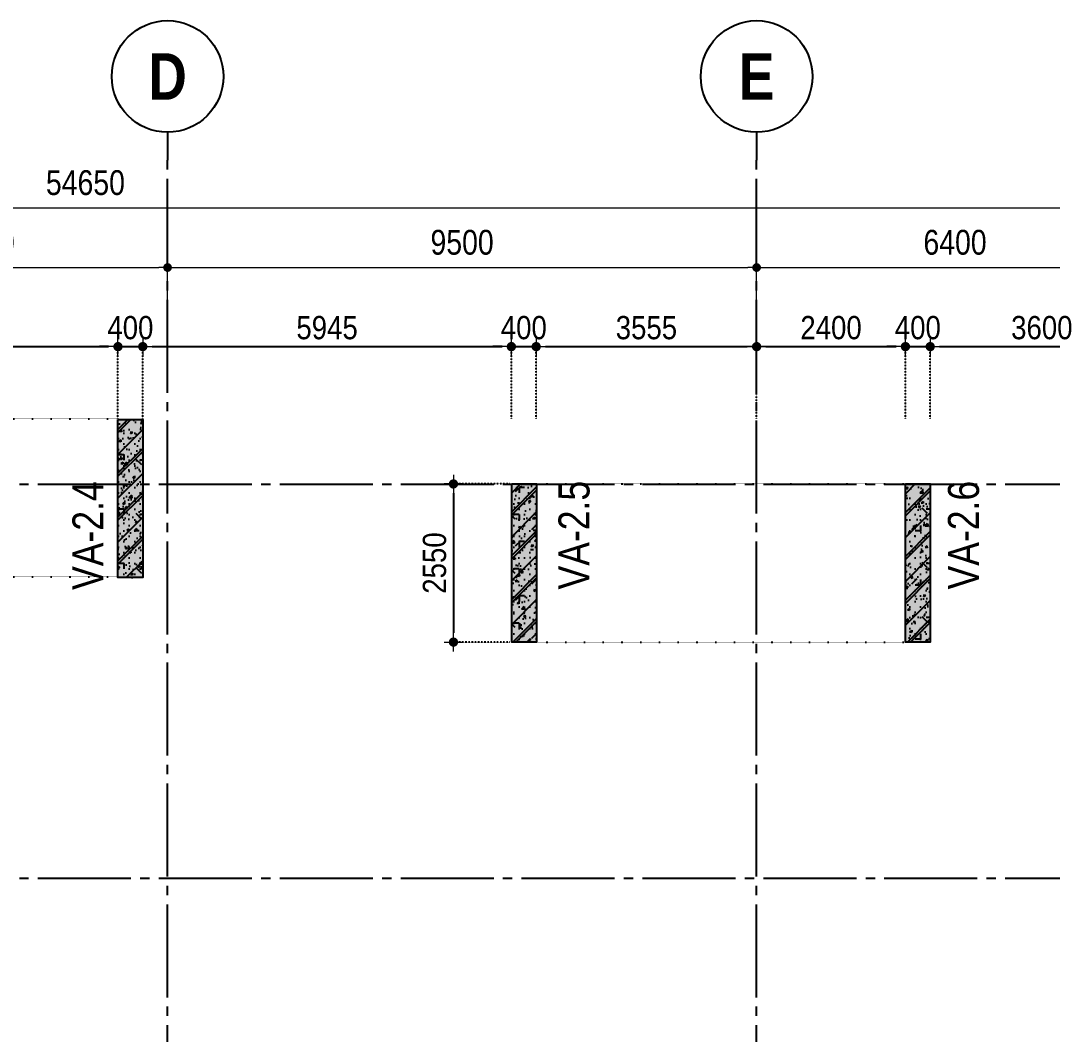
# Model space of a CAD drawing. Header units: millimetres. Extents: x -3973692 to -2843767, y 592734 to 838475.
# Drawn here: x -3322215 to -3305575, y 753355 to 769702 of the extents above; entities that cross this region are included whole.
import ezdxf
from ezdxf.enums import TextEntityAlignment as Align

# ---------------------------------------------------------------- set-up
doc = ezdxf.new("R2010")
doc.units = ezdxf.units.MM
doc.header["$MEASUREMENT"] = 0
doc.header["$PDMODE"] = 3
doc.header["$PDSIZE"] = -20
for name, pattern in [('CHG_XX_Luoi truc-Block A$0$MB_Luoi truc-150-TWA$0$Center101', [13, 10, -1, 1, -1]), ('DOT2', [0.125, 0, -0.125]), ('HIDDEN5', [2.8375, 1.25, -1.5875])]:
    doc.linetypes.add(name, pattern=pattern)
doc.layers.get('0').update_dxf_attribs({"lineweight": 9})
doc.layers.get('Defpoints').update_dxf_attribs({"color": 10, "lineweight": 0})
for name, color, linetype, lineweight in [("'S_General_Dim_1", 1, 'Continuous', 18), ('CHG_XX_Cot_Block A-T2-3$0$DBAO', 3, 'Continuous', 13), ('CHG_XX_Luoi truc-Block A$0$Dim 200', 1, 'Continuous', 5), ('TEXT', 7, 'Continuous', 15)]:
    doc.layers.add(name, color=color, linetype=linetype, lineweight=lineweight)
for name, color, linetype in [('CHG_XX_Cot_Block A-T2-3$0$mb_cot tang 4-8 twa$0$Concrete Hatch', 218, 'Continuous'), ('CHG_XX_Cot_Block A-T2-3$0$mb_cot tang 4-8 twa$0$Concrete Line', 6, 'Continuous'), ('CHG_XX_Cot_Block A-T2-3$0$mb_cot tang 4-8 twa$0$Concrete Solid', 216, 'Continuous'), ('CHG_XX_Luoi truc-Block A$0$MB_Luoi truc-150-TWA$0$Grid', 34, 'Continuous'), ('CHG_XX_Luoi truc-Block A$0$MB_Luoi truc-150-TWA$0$Grid Line', 251, 'CHG_XX_Luoi truc-Block A$0$MB_Luoi truc-150-TWA$0$Center101'), ('dim', 1, 'Continuous')]:
    doc.layers.add(name, color=color, linetype=linetype)
doc.styles.add('arial', font='arial.ttf', dxfattribs={"width": 0.85})
doc.styles.add('CHG_XX_Luoi truc-Block A$0$MB_Luoi truc-150-TWA$0$Grid A-F$0$VNI-HelveCB', font='')
doc.styles.add('CHG_XX_Luoi truc-Block A$0$Star-HelCon', font='')
doc.styles.add('TTP-HelCon', font='')
doc.styles.get('CHG_XX_Luoi truc-Block A$0$MB_Luoi truc-150-TWA$0$Grid A-F$0$VNI-HelveCB').set_extended_font_data('VNI-Helve-Condense', bold=True)
doc.styles.get('CHG_XX_Luoi truc-Block A$0$Star-HelCon').set_extended_font_data('VNI-Helve-Condense')
doc.styles.get('TTP-HelCon').set_extended_font_data('VNI-Helve-Condense')
doc.dimstyles.new('150', dxfattribs={"dimscale": 150, "dimtxt": 2.5, "dimasz": 1, "dimexe": 0, "dimexo": 0, "dimgap": 0.75, "dimtad": 1, "dimdec": 0, "dimzin": 9, "dimdsep": 46, "dimtxsty": 'arial', "dimblk1": 'DIMDOT', "dimblk2": 'DIMDOT', "dimsah": 1, "dimcen": 2, "dimdle": 3, "dimclre": 8, "dimclrt": 2, "dimadec": 0, "dimazin": 0, "dimtfac": 1, "dimtdec": 0, "dimtix": 1, "dimtmove": 2, "dimatfit": 3, "dimldrblk": 'DIMPIJL', "dimfxl": 1, "dimtvp": 1.8, "dimtolj": 1, "dimtzin": 0, "dimarcsym": 0})
doc.dimstyles.new('CHG_XX_Luoi truc-Block A$0$Dim 200', dxfattribs={"dimscale": 200, "dimtxt": 2, "dimasz": 0.7, "dimexe": 1, "dimexo": 1, "dimgap": 1, "dimtad": 1, "dimdec": 0, "dimzin": 12, "dimdsep": 46, "dimtxsty": 'CHG_XX_Luoi truc-Block A$0$Star-HelCon', "dimblk": 'CHG_XX_Luoi truc-Block A$0$_Dot', "dimcen": 1, "dimclrd": 256, "dimclre": 256, "dimclrt": 3, "dimadec": 0, "dimazin": 0, "dimtfac": 1, "dimtdec": 0, "dimtix": 1, "dimtmove": 2, "dimatfit": 3, "dimldrblk": 'CHG_XX_Luoi truc-Block A$0$HTT Arrow 30', "dimfxl": 1, "dimtolj": 1, "dimtzin": 0, "dimarcsym": 0})

# ---------------------------------------------------------------- blocks, each defined once
blk = doc.blocks.new('*U3016')
at = {"layer": 'CHG_XX_Luoi truc-Block A$0$MB_Luoi truc-150-TWA$0$Grid', "lineweight": -2}
blk.add_line((0, 470.0000000000001), (0, 467.0000000000001), dxfattribs=at)
blk.add_circle((0, 476.0000000000001), 6, dxfattribs=at)
at = {"layer": 'CHG_XX_Luoi truc-Block A$0$MB_Luoi truc-150-TWA$0$Grid Line'}
blk.add_line((0, 0), (0, 467.0000000000001), dxfattribs=at)
at = {"layer": 'CHG_XX_Luoi truc-Block A$0$MB_Luoi truc-150-TWA$0$Grid', "lineweight": -2, "style": 'CHG_XX_Luoi truc-Block A$0$MB_Luoi truc-150-TWA$0$Grid A-F$0$VNI-HelveCB'}
for tag, p in [('GRIDSUB', (0, 476.0000000000001)), ('GRID', (0, -9))]:
    blk.add_attdef(tag, text='', height=5, dxfattribs=at).set_placement(p, align=Align.MIDDLE)
blk = doc.blocks.new('CHG_XX_Luoi truc-Block A$0$_Dot')
at = {"color": 0, "linetype": 'ByBlock', "lineweight": -2}
blk.add_line((-0.5, 0), (-1, 0), dxfattribs=at)
at = {"color": 0, "linetype": 'ByBlock', "const_width": 0.5}
blk.add_lwpolyline([(-0.25, 0, 1), (0.25, 0, 1)], format="xyb", close=True, dxfattribs=at)
blk = doc.blocks.new('*D3007')
at = {"layer": 'CHG_XX_Luoi truc-Block A$0$Dim 200', "lineweight": -2, "transparency": 16777216}
for p, q in [((22700, 154891.4125687345), (22700, 155959.6356885452)), ((28650, 154891.4125687345), (28650, 155959.6356885452)), ((22840, 155759.6356885452), (28510, 155759.6356885452))]:
    blk.add_line(p, q, dxfattribs=at)
at = {"layer": 'Defpoints', "color": 0, "transparency": 16777216}
for p in [(28650, 155759.6356885452), (22700, 154691.4125687345), (28650, 154691.4125687345)]:
    blk.add_point(p, dxfattribs=at)
at = {"layer": 'CHG_XX_Luoi truc-Block A$0$Dim 200', "lineweight": -2, "transparency": 16777216, "xscale": 140, "yscale": 140, "zscale": 140, "rotation": 180}
blk.add_blockref('CHG_XX_Luoi truc-Block A$0$_Dot', (22700, 155759.6356885452), dxfattribs=at)
at = {"layer": 'CHG_XX_Luoi truc-Block A$0$Dim 200', "lineweight": -2, "transparency": 16777216, "xscale": 140, "yscale": 140, "zscale": 140}
blk.add_blockref('CHG_XX_Luoi truc-Block A$0$_Dot', (28650, 155759.6356885452), dxfattribs=at)
at = {"layer": 'CHG_XX_Luoi truc-Block A$0$Dim 200', "color": 3, "transparency": 16777216, "insert": (25675, 156163.9023552119), "char_height": 400, "attachment_point": 5, "style": 'CHG_XX_Luoi truc-Block A$0$Star-HelCon'}
blk.add_mtext('\\A1;5950', dxfattribs=at)
blk = doc.blocks.new('CHG_XX_Luoi truc-Block A$0$HTT Arrow 30')
blk.add_hatch(color=256).paths.add_polyline_path([(-2.5, 0.3750000000000002), (-2.5, -0.3749999999999998), (0, 0)])
at = {"color": 0, "linetype": 'ByBlock', "lineweight": -2}
for p, q in [((0, 0), (-2.5, 0.3750000000000002)), ((-2.5, -0.3749999999999998), (-2.5, 0.3750000000000002)), ((0, 0), (-2.5, -0.3749999999999998))]:
    blk.add_line(p, q, dxfattribs=at)
blk = doc.blocks.new('*D3008')
at = {"layer": 'CHG_XX_Luoi truc-Block A$0$Dim 200', "lineweight": -2, "transparency": 16777216}
for p, q in [((28650, 154891.4125687345), (28650, 155959.6356885452)), ((38150, 154891.4125687345), (38150, 155959.6356885452)), ((28790, 155759.6356885452), (38010, 155759.6356885452))]:
    blk.add_line(p, q, dxfattribs=at)
at = {"layer": 'Defpoints', "color": 0, "transparency": 16777216}
for p in [(38150, 155759.6356885452), (28650, 154691.4125687345), (38150, 154691.4125687345)]:
    blk.add_point(p, dxfattribs=at)
at = {"layer": 'CHG_XX_Luoi truc-Block A$0$Dim 200', "lineweight": -2, "transparency": 16777216, "xscale": 140, "yscale": 140, "zscale": 140, "rotation": 180}
blk.add_blockref('CHG_XX_Luoi truc-Block A$0$_Dot', (28650, 155759.6356885452), dxfattribs=at)
at = {"layer": 'CHG_XX_Luoi truc-Block A$0$Dim 200', "lineweight": -2, "transparency": 16777216, "xscale": 140, "yscale": 140, "zscale": 140}
blk.add_blockref('CHG_XX_Luoi truc-Block A$0$_Dot', (38150, 155759.6356885452), dxfattribs=at)
at = {"layer": 'CHG_XX_Luoi truc-Block A$0$Dim 200', "color": 3, "transparency": 16777216, "insert": (33400, 156163.9023552119), "char_height": 400, "attachment_point": 5, "style": 'CHG_XX_Luoi truc-Block A$0$Star-HelCon'}
blk.add_mtext('\\A1;9500', dxfattribs=at)
blk = doc.blocks.new('*D3009')
at = {"layer": 'CHG_XX_Luoi truc-Block A$0$Dim 200', "lineweight": -2, "transparency": 16777216}
for p, q in [((38150, 154891.4125687345), (38150, 155959.6356885452)), ((44550, 154891.4125687345), (44550, 155959.6356885452)), ((38290, 155759.6356885452), (44410, 155759.6356885452))]:
    blk.add_line(p, q, dxfattribs=at)
at = {"layer": 'Defpoints', "color": 0, "transparency": 16777216}
for p in [(44550, 155759.6356885452), (38150, 154691.4125687345), (44550, 154691.4125687345)]:
    blk.add_point(p, dxfattribs=at)
at = {"layer": 'CHG_XX_Luoi truc-Block A$0$Dim 200', "lineweight": -2, "transparency": 16777216, "xscale": 140, "yscale": 140, "zscale": 140, "rotation": 180}
blk.add_blockref('CHG_XX_Luoi truc-Block A$0$_Dot', (38150, 155759.6356885452), dxfattribs=at)
at = {"layer": 'CHG_XX_Luoi truc-Block A$0$Dim 200', "lineweight": -2, "transparency": 16777216, "xscale": 140, "yscale": 140, "zscale": 140}
blk.add_blockref('CHG_XX_Luoi truc-Block A$0$_Dot', (44550, 155759.6356885452), dxfattribs=at)
at = {"layer": 'CHG_XX_Luoi truc-Block A$0$Dim 200', "color": 3, "transparency": 16777216, "insert": (41350, 156163.9023552119), "char_height": 400, "attachment_point": 5, "style": 'CHG_XX_Luoi truc-Block A$0$Star-HelCon'}
blk.add_mtext('\\A1;6400', dxfattribs=at)
blk = doc.blocks.new('*D3010')
at = {"layer": 'CHG_XX_Luoi truc-Block A$0$Dim 200', "lineweight": -2, "transparency": 16777216}
for p, q in [((-1.031468626855521e-13, 154891.4125687345), (2.117720963990976e-14, 156921.7787512456)), ((54650, 154891.4125687345), (54650, 156921.7787512456)), ((140, 156721.7787512456), (54510, 156721.7787512456))]:
    blk.add_line(p, q, dxfattribs=at)
at = {"layer": 'Defpoints', "color": 0, "transparency": 16777216}
for p in [(54650, 156721.7787512456), (-1.153933306770256e-13, 154691.4125687345), (54650, 154691.4125687345)]:
    blk.add_point(p, dxfattribs=at)
at = {"layer": 'CHG_XX_Luoi truc-Block A$0$Dim 200', "lineweight": -2, "transparency": 16777216, "xscale": 140, "yscale": 140, "zscale": 140, "rotation": 180}
blk.add_blockref('CHG_XX_Luoi truc-Block A$0$_Dot', (8.930741648436222e-15, 156721.7787512456), dxfattribs=at)
at = {"layer": 'CHG_XX_Luoi truc-Block A$0$Dim 200', "lineweight": -2, "transparency": 16777216, "xscale": 140, "yscale": 140, "zscale": 140}
blk.add_blockref('CHG_XX_Luoi truc-Block A$0$_Dot', (54650, 156721.7787512456), dxfattribs=at)
at = {"layer": 'CHG_XX_Luoi truc-Block A$0$Dim 200', "color": 3, "transparency": 16777216, "insert": (27325, 157126.0454179123), "char_height": 400, "attachment_point": 5, "style": 'CHG_XX_Luoi truc-Block A$0$Star-HelCon'}
blk.add_mtext('\\A1;54650', dxfattribs=at)
blk = doc.blocks.new('*U3014')
at = {"layer": 'CHG_XX_Luoi truc-Block A$0$MB_Luoi truc-150-TWA$0$Grid Line'}
blk.add_line((0, 0), (0, 404), dxfattribs=at)
at = {"layer": 'CHG_XX_Luoi truc-Block A$0$MB_Luoi truc-150-TWA$0$Grid', "lineweight": -2, "style": 'CHG_XX_Luoi truc-Block A$0$MB_Luoi truc-150-TWA$0$Grid A-F$0$VNI-HelveCB'}
for tag, p in [('GRIDSUB', (0, 413)), ('GRID', (0, -9))]:
    blk.add_attdef(tag, text='', height=5, dxfattribs=at).set_placement(p, align=Align.MIDDLE)
blk = doc.blocks.new('*U3013')
at = {"layer": 'CHG_XX_Luoi truc-Block A$0$MB_Luoi truc-150-TWA$0$Grid Line'}
blk.add_line((0, 0), (0, 403), dxfattribs=at)
at = {"layer": 'CHG_XX_Luoi truc-Block A$0$MB_Luoi truc-150-TWA$0$Grid', "lineweight": -2, "style": 'CHG_XX_Luoi truc-Block A$0$MB_Luoi truc-150-TWA$0$Grid A-F$0$VNI-HelveCB'}
for tag, p in [('GRIDSUB', (0, 412)), ('GRID', (0, -9))]:
    blk.add_attdef(tag, text='', height=5, dxfattribs=at).set_placement(p, align=Align.MIDDLE)
blk = doc.blocks.new('*U2988')
at = {"layer": 'CHG_XX_Cot_Block A-T2-3$0$mb_cot tang 4-8 twa$0$Concrete Hatch'}
h = blk.add_hatch(dxfattribs=at)
h.set_pattern_fill('CONCRETE', color=256, scale=50, style=0, pattern_type=2)
h.set_pattern_definition([(45, (999.9999999999998, -249.9999999999997), (-176.7766952966369, 176.7766952966369), []), (45, (999.9999999999998, -199.9999999999997), (-353.5533905932737, 353.5533905932738), []), (49.99999999999999, (999.9999999999998, -249.9999999999997), (358.6300913003767, -31.37606749129755), [37.5, -412.5]), (355, (999.9999999999998, -249.9999999999997), (-69.3756668065, 376.0960668500059), [30, -330]), (100.4514, (1029.88584, -252.6146699999997), (289.2546908570108, 344.7197710304768), [31.870095, -350.571056]), (46.18420000000001, (999.9999999999998, -149.9999999999997), (533.6205243128222, -82.75950716450905), [56.25, -618.75]), (96.6356, (1044.4683725, -156.8966534999997), (467.3313527743517, 487.0589354502209), [47.805144, -525.8565]), (351.1842, (999.9999999999998, -149.9999999999997), (467.3309725668136, 487.0593004626623), [45, -495]), (21, (1050, -174.9999999999997), (298.4535260592309, -201.3094453326694), [37.5, -412.5]), (326.0000000000001, (1050, -174.9999999999997), (121.6576659607909, 362.5750225234265), [30, -330]), (71.4514, (1074.8711165, -191.7758029999997), (420.111314290745, 161.2652483549762), [31.870095, -350.571056]), (37.50000000000001, (999.9999999999998, -249.9999999999997), (6.079927658645334, 166.4469269156558), [0, -326, 0, -335, 0, -331.25]), (7.499999999999999, (999.9999999999998, -249.9999999999997), (131.5347687210743, 197.2058559411801), [0, -191, 0, -318.5, 0, -126.25]), (327.5, (888.4999999999998, -249.9999999999997), (266.9112180862045, -11.2774358671899), [0, -125, 0, -390, 0, -517.5]), (317.5, (838.4999999999998, -249.9999999999997), (291.5930846711931, 50.05249116615882), [0, -162.5, 0, -259, 0, -367.5]), (0, (1175, -74.99999999999972), (0, 875), [87.5, -787.5]), (0, (1437.5, 100.0000000000003), (0, 875), [87.5, -787.5]), (0, (1262.5, 450.0000000000003), (0, 875), [87.5, -350, 87.5, -350]), (90, (1175, -74.99999999999972), (-875, 5.35782974626967e-14), [87.5, -787.5]), (90, (1262.5, 450.0000000000003), (-875, 5.35782974626967e-14), [87.5, -787.5]), (90, (1525, 100.0000000000003), (-875, 5.35782974626967e-14), [87.5, -787.5]), (90, (1700, 362.5000000000003), (-875, 5.35782974626967e-14), [87.5, -787.5]), (135, (1262.5, -74.99999999999972), (-875.016357447105, 8.881784197001252e-14), [123.76, -1113.7]), (135, (1350, 450.0000000000003), (-875.016357447105, 8.881784197001252e-14), [123.76, -1113.7]), (45, (1437.5, 100.0000000000003), (8.881784197001252e-14, 875.016357447105), [123.76, -247.485, 123.76, -742.455]), (0, (824.9999999999998, -249.9999999999997), (87.5, 87.5), [-175, 0])])
h.paths.add_polyline_path([(-750, 100.0000000000001), (-750, -299.9999999999998), (1800, -299.9999999999999), (1800, 100.0000000000001)])
at = {"layer": 'CHG_XX_Cot_Block A-T2-3$0$mb_cot tang 4-8 twa$0$Concrete Solid'}
blk.add_hatch(color=256, dxfattribs=at).paths.add_polyline_path([(-750, 100.0000000000001), (-750, -299.9999999999998), (1800, -299.9999999999999), (1800, 100.0000000000001)])
at = {"layer": 'CHG_XX_Cot_Block A-T2-3$0$mb_cot tang 4-8 twa$0$Concrete Line'}
blk.add_lwpolyline([(-750, 100.0000000000001), (-750, -299.9999999999998), (1800, -299.9999999999999), (1800, 100.0000000000001)], close=True, dxfattribs=at)
blk = doc.blocks.new('*U2987')
at = {"layer": 'CHG_XX_Cot_Block A-T2-3$0$mb_cot tang 4-8 twa$0$Concrete Hatch'}
h = blk.add_hatch(dxfattribs=at)
h.set_pattern_fill('CONCRETE', color=256, scale=50, style=0, pattern_type=2)
h.set_pattern_definition([(45, (1000, -150), (-176.7766952966369, 176.7766952966369), []), (45, (1000, -99.99999999999997), (-353.5533905932737, 353.5533905932738), []), (49.99999999999999, (1000, -150), (358.6300913003767, -31.37606749129755), [37.5, -412.5]), (355, (1000, -150), (-69.3756668065, 376.0960668500059), [30, -330]), (100.4514, (1029.88584, -152.61467), (289.2546908570108, 344.7197710304768), [31.870095, -350.571056]), (46.18420000000001, (1000, -49.99999999999997), (533.6205243128222, -82.75950716450905), [56.25, -618.75]), (96.6356, (1044.4683725, -56.89665349999999), (467.3313527743517, 487.0589354502209), [47.805144, -525.8565]), (351.1842, (1000, -49.99999999999997), (467.3309725668136, 487.0593004626623), [45, -495]), (21, (1050, -74.99999999999997), (298.4535260592309, -201.3094453326694), [37.5, -412.5]), (326.0000000000001, (1050, -74.99999999999997), (121.6576659607909, 362.5750225234265), [30, -330]), (71.4514, (1074.8711165, -91.77580299999997), (420.111314290745, 161.2652483549762), [31.870095, -350.571056]), (37.50000000000001, (1000, -150), (6.079927658645334, 166.4469269156558), [0, -326, 0, -335, 0, -331.25]), (7.499999999999999, (1000, -150), (131.5347687210743, 197.2058559411801), [0, -191, 0, -318.5, 0, -126.25]), (327.5, (888.5, -150), (266.9112180862045, -11.2774358671899), [0, -125, 0, -390, 0, -517.5]), (317.5, (838.5, -150), (291.5930846711931, 50.05249116615882), [0, -162.5, 0, -259, 0, -367.5]), (0, (1175, 25.00000000000003), (0, 875), [87.5, -787.5]), (0, (1437.5, 200), (0, 875), [87.5, -787.5]), (0, (1262.5, 550), (0, 875), [87.5, -350, 87.5, -350]), (90, (1175, 25.00000000000003), (-875, 5.35782974626967e-14), [87.5, -787.5]), (90, (1262.5, 550), (-875, 5.35782974626967e-14), [87.5, -787.5]), (90, (1525, 200), (-875, 5.35782974626967e-14), [87.5, -787.5]), (90, (1700, 462.5), (-875, 5.35782974626967e-14), [87.5, -787.5]), (135, (1262.5, 25.00000000000003), (-875.016357447105, 8.881784197001252e-14), [123.76, -1113.7]), (135, (1350, 550), (-875.016357447105, 8.881784197001252e-14), [123.76, -1113.7]), (45, (1437.5, 200), (8.881784197001252e-14, 875.016357447105), [123.76, -247.485, 123.76, -742.455]), (0, (825, -150), (87.5, 87.5), [-175, 0])])
h.paths.add_polyline_path([(-750, 150), (-750, -250), (1800, -250.0000000000001), (1800, 150)])
at = {"layer": 'CHG_XX_Cot_Block A-T2-3$0$mb_cot tang 4-8 twa$0$Concrete Solid'}
blk.add_hatch(color=256, dxfattribs=at).paths.add_polyline_path([(-750, 150), (-750, -250), (1800, -250.0000000000001), (1800, 150)])
at = {"layer": 'CHG_XX_Cot_Block A-T2-3$0$mb_cot tang 4-8 twa$0$Concrete Line'}
blk.add_lwpolyline([(-750, 150), (-750, -250), (1800, -250.0000000000001), (1800, 150)], close=True, dxfattribs=at)
blk = doc.blocks.new('a')
at = {"layer": 'TEXT', "color": 3, "style": 'TTP-HelCon'}
for s, p in [('VA-2.4', (27615.51745920861, -1698.305528788827)), ('VA-2.5', (35454.3400943093, -1691.081610463094)), ('VA-2.6', (41736.3400943093, -1691.081610463094))]:
    blk.add_text(s, height=500, rotation=90, dxfattribs=at).set_placement(p)
blk = doc.blocks.new('DIMDOT')
for p, q in [((1, 0), (-1, 0)), ((0, -1), (0, 1))]:
    blk.add_line(p, q)
at = {"const_width": 0.5}
blk.add_lwpolyline([(-0.25, 0, 1), (0.25, 0, 1)], format="xyb", close=True, dxfattribs=at)
blk = doc.blocks.new('*D399')
at = {"layer": "'S_General_Dim_1", "color": 8, "linetype": 'HIDDEN5', "lineweight": -2, "transparency": 16777216}
for p, q in [((-3326345.198556936, 763280.6471433819), (-3326345.198556936, 764445.1232009373)), ((-3320645.529619133, 763280.6471433819), (-3320645.529619133, 764445.1232009373))]:
    blk.add_line(p, q, dxfattribs=at)
at = {"layer": "'S_General_Dim_1", "color": 0, "lineweight": -2, "transparency": 16777216}
blk.add_line((-3326195.198556936, 764445.1232009373), (-3320795.529619133, 764445.1232009373), dxfattribs=at)
at = {"layer": 'Defpoints', "color": 0, "transparency": 16777216}
for p in [(-3320645.529619133, 764445.1232009373), (-3326345.198556936, 763280.6471433819), (-3320645.529619133, 763280.6471433819)]:
    blk.add_point(p, dxfattribs=at)
at = {"layer": "'S_General_Dim_1", "color": 0, "lineweight": -2, "transparency": 16777216, "xscale": 150, "yscale": 150, "zscale": 150, "rotation": 180}
blk.add_blockref('DIMDOT', (-3326345.198556936, 764445.1232009373), dxfattribs=at)
at = {"layer": "'S_General_Dim_1", "color": 0, "lineweight": -2, "transparency": 16777216, "xscale": 150, "yscale": 150, "zscale": 150}
blk.add_blockref('DIMDOT', (-3320645.529619133, 764445.1232009373), dxfattribs=at)
at = {"layer": "'S_General_Dim_1", "color": 2, "transparency": 16777216, "insert": (-3323495.364088034, 764749.0880713329), "char_height": 375, "attachment_point": 5, "style": 'arial'}
blk.add_mtext('\\A1;5700', dxfattribs=at)
blk = doc.blocks.new('DIMPIJL')
at = {"linetype": 'ByBlock'}
blk.add_solid([(-2.5, 0.4166666666666686), (-2.5, -0.4166666666666686), (0, 0)], dxfattribs=at)
blk = doc.blocks.new('*D400')
at = {"layer": "'S_General_Dim_1", "color": 0, "lineweight": -2, "transparency": 16777216}
for p, q in [((-3320795.529619133, 764445.1232009373), (-3320945.529619133, 764445.1232009373)), ((-3320645.529619133, 764445.1232009373), (-3320245.529619133, 764445.1232009373)), ((-3320095.529619133, 764445.1232009373), (-3319945.529619133, 764445.1232009373))]:
    blk.add_line(p, q, dxfattribs=at)
at = {"layer": "'S_General_Dim_1", "color": 8, "linetype": 'HIDDEN5', "lineweight": -2, "transparency": 16777216}
for p, q in [((-3320645.529619133, 763280.6471433819), (-3320645.529619133, 764445.1232009373)), ((-3320245.529619133, 763280.6471433819), (-3320245.529619133, 764445.1232009373))]:
    blk.add_line(p, q, dxfattribs=at)
at = {"layer": 'Defpoints', "color": 0, "transparency": 16777216}
for p in [(-3320245.529619133, 764445.1232009373), (-3320645.529619133, 763280.6471433819), (-3320245.529619133, 763280.6471433819)]:
    blk.add_point(p, dxfattribs=at)
at = {"layer": "'S_General_Dim_1", "color": 0, "lineweight": -2, "transparency": 16777216, "xscale": 150, "yscale": 150, "zscale": 150}
blk.add_blockref('DIMDOT', (-3320645.529619133, 764445.1232009373), dxfattribs=at)
at = {"layer": "'S_General_Dim_1", "color": 0, "lineweight": -2, "transparency": 16777216, "xscale": 150, "yscale": 150, "zscale": 150, "rotation": 180}
blk.add_blockref('DIMDOT', (-3320245.529619133, 764445.1232009373), dxfattribs=at)
at = {"layer": "'S_General_Dim_1", "color": 2, "transparency": 16777216, "insert": (-3320445.529619133, 764749.0880713329), "char_height": 375, "attachment_point": 5, "style": 'arial'}
blk.add_mtext('\\A1;400', dxfattribs=at)
blk = doc.blocks.new('*D414')
at = {"layer": "'S_General_Dim_1", "color": 8, "linetype": 'HIDDEN5', "lineweight": -2, "transparency": 16777216}
for p, q in [((-3320245.529619133, 763280.6471433819), (-3320245.529619133, 764445.1232009373)), ((-3314300.188138756, 763280.6471433819), (-3314300.188138756, 764445.1232009373))]:
    blk.add_line(p, q, dxfattribs=at)
at = {"layer": "'S_General_Dim_1", "color": 0, "lineweight": -2, "transparency": 16777216}
blk.add_line((-3320095.529619133, 764445.1232009373), (-3314450.188138756, 764445.1232009373), dxfattribs=at)
at = {"layer": 'Defpoints', "color": 0, "transparency": 16777216}
for p in [(-3314300.188138756, 764445.1232009373), (-3320245.529619133, 763280.6471433819), (-3314300.188138756, 763280.6471433819)]:
    blk.add_point(p, dxfattribs=at)
at = {"layer": "'S_General_Dim_1", "color": 0, "lineweight": -2, "transparency": 16777216, "xscale": 150, "yscale": 150, "zscale": 150, "rotation": 180}
blk.add_blockref('DIMDOT', (-3320245.529619133, 764445.1232009373), dxfattribs=at)
at = {"layer": "'S_General_Dim_1", "color": 0, "lineweight": -2, "transparency": 16777216, "xscale": 150, "yscale": 150, "zscale": 150}
blk.add_blockref('DIMDOT', (-3314300.188138756, 764445.1232009373), dxfattribs=at)
at = {"layer": "'S_General_Dim_1", "color": 2, "transparency": 16777216, "insert": (-3317272.858878944, 764749.0880713329), "char_height": 375, "attachment_point": 5, "style": 'arial'}
blk.add_mtext('\\A1;5945', dxfattribs=at)
blk = doc.blocks.new('*D415')
at = {"layer": "'S_General_Dim_1", "color": 0, "lineweight": -2, "transparency": 16777216}
for p, q in [((-3314450.188138756, 764445.1232009373), (-3314600.188138756, 764445.1232009373)), ((-3314300.188138756, 764445.1232009373), (-3313900.188138756, 764445.1232009373)), ((-3313750.188138756, 764445.1232009373), (-3313600.188138756, 764445.1232009373))]:
    blk.add_line(p, q, dxfattribs=at)
at = {"layer": "'S_General_Dim_1", "color": 8, "linetype": 'HIDDEN5', "lineweight": -2, "transparency": 16777216}
for p, q in [((-3314300.188138756, 763280.6471433819), (-3314300.188138756, 764445.1232009373)), ((-3313900.188138756, 763280.6471433819), (-3313900.188138756, 764445.1232009373))]:
    blk.add_line(p, q, dxfattribs=at)
at = {"layer": 'Defpoints', "color": 0, "transparency": 16777216}
for p in [(-3313900.188138756, 764445.1232009373), (-3314300.188138756, 763280.6471433819), (-3313900.188138756, 763280.6471433819)]:
    blk.add_point(p, dxfattribs=at)
at = {"layer": "'S_General_Dim_1", "color": 0, "lineweight": -2, "transparency": 16777216, "xscale": 150, "yscale": 150, "zscale": 150}
blk.add_blockref('DIMDOT', (-3314300.188138756, 764445.1232009373), dxfattribs=at)
at = {"layer": "'S_General_Dim_1", "color": 0, "lineweight": -2, "transparency": 16777216, "xscale": 150, "yscale": 150, "zscale": 150, "rotation": 180}
blk.add_blockref('DIMDOT', (-3313900.188138756, 764445.1232009373), dxfattribs=at)
at = {"layer": "'S_General_Dim_1", "color": 2, "transparency": 16777216, "insert": (-3314100.188138756, 764749.0880713329), "char_height": 375, "attachment_point": 5, "style": 'arial'}
blk.add_mtext('\\A1;400', dxfattribs=at)
blk = doc.blocks.new('*D416')
at = {"layer": "'S_General_Dim_1", "color": 8, "linetype": 'HIDDEN5', "lineweight": -2, "transparency": 16777216}
for p, q in [((-3313900.188138756, 763280.6471433819), (-3313900.188138756, 764445.1232009373)), ((-3310345.198556936, 763280.6471433819), (-3310345.198556936, 764445.1232009373))]:
    blk.add_line(p, q, dxfattribs=at)
at = {"layer": "'S_General_Dim_1", "color": 0, "lineweight": -2, "transparency": 16777216}
blk.add_line((-3313750.188138756, 764445.1232009373), (-3310495.198556936, 764445.1232009373), dxfattribs=at)
at = {"layer": 'Defpoints', "color": 0, "transparency": 16777216}
for p in [(-3310345.198556936, 764445.1232009373), (-3313900.188138756, 763280.6471433819), (-3310345.198556936, 763280.6471433819)]:
    blk.add_point(p, dxfattribs=at)
at = {"layer": "'S_General_Dim_1", "color": 0, "lineweight": -2, "transparency": 16777216, "xscale": 150, "yscale": 150, "zscale": 150, "rotation": 180}
blk.add_blockref('DIMDOT', (-3313900.188138756, 764445.1232009373), dxfattribs=at)
at = {"layer": "'S_General_Dim_1", "color": 0, "lineweight": -2, "transparency": 16777216, "xscale": 150, "yscale": 150, "zscale": 150}
blk.add_blockref('DIMDOT', (-3310345.198556936, 764445.1232009373), dxfattribs=at)
at = {"layer": "'S_General_Dim_1", "color": 2, "transparency": 16777216, "insert": (-3312122.693347846, 764749.2159703779), "char_height": 375, "attachment_point": 5, "style": 'arial'}
blk.add_mtext('\\A1;3555', dxfattribs=at)
blk = doc.blocks.new('*D417')
at = {"layer": "'S_General_Dim_1", "color": 8, "linetype": 'HIDDEN5', "lineweight": -2, "transparency": 16777216}
for p, q in [((-3310345.198556936, 763280.6471433819), (-3310345.198556936, 764445.1232009373)), ((-3307945.198556936, 763280.6471433819), (-3307945.198556936, 764445.1232009373))]:
    blk.add_line(p, q, dxfattribs=at)
at = {"layer": "'S_General_Dim_1", "color": 0, "lineweight": -2, "transparency": 16777216}
blk.add_line((-3310195.198556936, 764445.1232009373), (-3308095.198556936, 764445.1232009373), dxfattribs=at)
at = {"layer": 'Defpoints', "color": 0, "transparency": 16777216}
for p in [(-3307945.198556936, 764445.1232009373), (-3310345.198556936, 763280.6471433819), (-3307945.198556936, 763280.6471433819)]:
    blk.add_point(p, dxfattribs=at)
at = {"layer": "'S_General_Dim_1", "color": 0, "lineweight": -2, "transparency": 16777216, "xscale": 150, "yscale": 150, "zscale": 150, "rotation": 180}
blk.add_blockref('DIMDOT', (-3310345.198556936, 764445.1232009373), dxfattribs=at)
at = {"layer": "'S_General_Dim_1", "color": 0, "lineweight": -2, "transparency": 16777216, "xscale": 150, "yscale": 150, "zscale": 150}
blk.add_blockref('DIMDOT', (-3307945.198556936, 764445.1232009373), dxfattribs=at)
at = {"layer": "'S_General_Dim_1", "color": 2, "transparency": 16777216, "insert": (-3309145.198556936, 764749.0880713329), "char_height": 375, "attachment_point": 5, "style": 'arial'}
blk.add_mtext('\\A1;2400', dxfattribs=at)
blk = doc.blocks.new('*D418')
at = {"layer": "'S_General_Dim_1", "color": 0, "lineweight": -2, "transparency": 16777216}
for p, q in [((-3308095.198556936, 764445.1232009373), (-3308245.198556936, 764445.1232009373)), ((-3307945.198556936, 764445.1232009373), (-3307545.198556936, 764445.1232009373)), ((-3307395.198556936, 764445.1232009373), (-3307245.198556936, 764445.1232009373))]:
    blk.add_line(p, q, dxfattribs=at)
at = {"layer": "'S_General_Dim_1", "color": 8, "linetype": 'HIDDEN5', "lineweight": -2, "transparency": 16777216}
for p, q in [((-3307945.198556936, 763280.6471433819), (-3307945.198556936, 764445.1232009373)), ((-3307545.198556936, 763280.6471433819), (-3307545.198556936, 764445.1232009373))]:
    blk.add_line(p, q, dxfattribs=at)
at = {"layer": 'Defpoints', "color": 0, "transparency": 16777216}
for p in [(-3307545.198556936, 764445.1232009373), (-3307945.198556936, 763280.6471433819), (-3307545.198556936, 763280.6471433819)]:
    blk.add_point(p, dxfattribs=at)
at = {"layer": "'S_General_Dim_1", "color": 0, "lineweight": -2, "transparency": 16777216, "xscale": 150, "yscale": 150, "zscale": 150}
blk.add_blockref('DIMDOT', (-3307945.198556936, 764445.1232009373), dxfattribs=at)
at = {"layer": "'S_General_Dim_1", "color": 0, "lineweight": -2, "transparency": 16777216, "xscale": 150, "yscale": 150, "zscale": 150, "rotation": 180}
blk.add_blockref('DIMDOT', (-3307545.198556936, 764445.1232009373), dxfattribs=at)
at = {"layer": "'S_General_Dim_1", "color": 2, "transparency": 16777216, "insert": (-3307745.198556936, 764749.0880713329), "char_height": 375, "attachment_point": 5, "style": 'arial'}
blk.add_mtext('\\A1;400', dxfattribs=at)
blk = doc.blocks.new('*D419')
at = {"layer": "'S_General_Dim_1", "color": 8, "linetype": 'HIDDEN5', "lineweight": -2, "transparency": 16777216}
for p, q in [((-3307545.198556936, 763280.6471433819), (-3307545.198556936, 764445.1232009373)), ((-3303945.198556936, 763280.6471433819), (-3303945.198556936, 764445.1232009373))]:
    blk.add_line(p, q, dxfattribs=at)
at = {"layer": "'S_General_Dim_1", "color": 0, "lineweight": -2, "transparency": 16777216}
blk.add_line((-3307395.198556936, 764445.1232009373), (-3304095.198556936, 764445.1232009373), dxfattribs=at)
at = {"layer": 'Defpoints', "color": 0, "transparency": 16777216}
for p in [(-3303945.198556936, 764445.1232009373), (-3307545.198556936, 763280.6471433819), (-3303945.198556936, 763280.6471433819)]:
    blk.add_point(p, dxfattribs=at)
at = {"layer": "'S_General_Dim_1", "color": 0, "lineweight": -2, "transparency": 16777216, "xscale": 150, "yscale": 150, "zscale": 150, "rotation": 180}
blk.add_blockref('DIMDOT', (-3307545.198556936, 764445.1232009373), dxfattribs=at)
at = {"layer": "'S_General_Dim_1", "color": 0, "lineweight": -2, "transparency": 16777216, "xscale": 150, "yscale": 150, "zscale": 150}
blk.add_blockref('DIMDOT', (-3303945.198556936, 764445.1232009373), dxfattribs=at)
at = {"layer": "'S_General_Dim_1", "color": 2, "transparency": 16777216, "insert": (-3305745.198556936, 764749.2159703779), "char_height": 375, "attachment_point": 5, "style": 'arial'}
blk.add_mtext('\\A1;3600', dxfattribs=at)
blk = doc.blocks.new('*D425')
at = {"layer": "'S_General_Dim_1", "color": 8, "linetype": 'HIDDEN5', "lineweight": -2, "transparency": 16777216}
for p, q in [((-3314325.188138757, 762230.6471381315), (-3315234.783309245, 762230.6471381315)), ((-3314325.188138757, 759680.6471381315), (-3315234.783309245, 759680.6471381315))]:
    blk.add_line(p, q, dxfattribs=at)
at = {"layer": "'S_General_Dim_1", "color": 0, "lineweight": -2, "transparency": 16777216}
blk.add_line((-3315234.783309245, 762080.6471381315), (-3315234.783309245, 759830.6471381315), dxfattribs=at)
at = {"layer": 'Defpoints', "color": 0, "transparency": 16777216}
for p in [(-3314325.188138757, 762230.6471381315), (-3315234.783309245, 759680.6471381315), (-3314325.188138757, 759680.6471381315)]:
    blk.add_point(p, dxfattribs=at)
at = {"layer": "'S_General_Dim_1", "color": 0, "lineweight": -2, "transparency": 16777216, "xscale": 150, "yscale": 150, "zscale": 150}
for p, rotation in [((-3315234.783309245, 762230.6471381315), 90), ((-3315234.783309245, 759680.6471381315), 270)]:
    blk.add_blockref('DIMDOT', p, dxfattribs=dict(at, rotation=rotation))
at = {"layer": "'S_General_Dim_1", "color": 2, "transparency": 16777216, "insert": (-3315538.748179639, 760955.6471381324), "char_height": 375, "attachment_point": 5, "rotation": 90, "style": 'arial'}
blk.add_mtext('\\A1;2550', dxfattribs=at)
blk = doc.blocks.new('CHG_XX_Luoi truc-Block A')
at = {"layer": 'CHG_XX_Luoi truc-Block A$0$MB_Luoi truc-150-TWA$0$Grid'}
ref = blk.add_blockref('*U3016', (28650, 87440.67921933654), dxfattribs=dict(at, xscale=150, yscale=150, zscale=150))
ref.add_attrib('GRIDSUB', 'D', dxfattribs={"lineweight": -2, "height": 750, "style": 'CHG_XX_Luoi truc-Block A$0$MB_Luoi truc-150-TWA$0$Grid A-F$0$VNI-HelveCB'}).set_placement((28650, 158840.6792193365), align=Align.MIDDLE)
ref = blk.add_blockref('*U3016', (38150, 87440.67921933654), dxfattribs=dict(at, xscale=150, yscale=150, zscale=150))
ref.add_attrib('GRIDSUB', 'E', dxfattribs={"lineweight": -2, "height": 750, "style": 'CHG_XX_Luoi truc-Block A$0$MB_Luoi truc-150-TWA$0$Grid A-F$0$VNI-HelveCB'}).set_placement((38150, 158840.6792193365), align=Align.MIDDLE)
at = {"layer": 'CHG_XX_Luoi truc-Block A$0$MB_Luoi truc-150-TWA$0$Grid', "xscale": -150, "yscale": 150, "zscale": 150, "rotation": 90}
for name, p in [('*U3013', (57309.50927037185, 152259.6356885452)), ('*U3014', (57309.50927037185, 145909.6356885452))]:
    blk.add_blockref(name, p, dxfattribs=at)
at = {"layer": 'CHG_XX_Luoi truc-Block A$0$Dim 200'}
for base, p1, p2, picture, middle in [((54650, 156721.7787512456), (-1.153933306770256e-13, 154691.4125687345), (54650, 154691.4125687345), '*D3010', (27325, 157126.0454179123)), ((28650, 155759.6356885452), (22700, 154691.4125687345), (28650, 154691.4125687345), '*D3007', (25675, 156163.9023552119)), ((38150, 155759.6356885452), (28650, 154691.4125687345), (38150, 154691.4125687345), '*D3008', (33400, 156163.9023552119)), ((44550, 155759.6356885452), (38150, 154691.4125687345), (44550, 154691.4125687345), '*D3009', (41350, 156163.9023552119))]:
    dim = blk.add_linear_dim(base=base, p1=p1, p2=p2, dimstyle='CHG_XX_Luoi truc-Block A$0$Dim 200', dxfattribs=at)
    dim.commit()
    dim.dimension.update_dxf_attribs({"geometry": picture, "text_midpoint": middle})
blk = doc.blocks.new('CHG_XX_Cot_Block A-T2-3')
at = {"layer": 'CHG_XX_Cot_Block A-T2-3$0$DBAO'}
blk.add_blockref('CHG_XX_Luoi truc-Block A', (8014952.261310224, 1085564.094002106), dxfattribs=at)
at = {"layer": 'CHG_XX_Cot_Block A-T2-3$0$mb_cot tang 4-8 twa$0$Concrete Line', "xscale": -1, "rotation": 90}
for name, p in [('*U2988', (8042902.261307818, 1238123.72969065)), ('*U2987', (8049302.261310224, 1237083.365379196)), ('*U2987', (8055652.261310224, 1237083.365379196))]:
    blk.add_blockref(name, p, dxfattribs=at)

msp = doc.modelspace()

# ---------------------------------------------------------------- linework, layer by layer
at = {"layer": 'dim', "linetype": 'DOT2', "ltscale": 10}
for p, q in [((-3335845.198556936, 763280.6471433819), (-3320645.529619133, 763280.6482332167)), ((-3313900.188138756, 762230.6471381313), (-3307745.198556936, 762230.6471381313)), ((-3335845.198771207, 760730.6471433819), (-3320645.529833403, 760730.6482332167)), ((-3313900.188138756, 759680.6471381313), (-3307745.198556936, 759680.6471381313))]:
    msp.add_line(p, q, dxfattribs=at)

# ---------------------------------------------------------------- block references
at = {"layer": "'S_General_Dim_1"}
msp.add_blockref('CHG_XX_Cot_Block A-T2-3', (-11363447.45986716, -475602.7182410646), dxfattribs=at)
at = {"layer": 'TEXT'}
msp.add_blockref('a', (-3348495.198556936, 762221.0114495861), dxfattribs=at)

# ---------------------------------------------------------------- dimensions: what is measured, and where the dimension line sits
at = {"layer": "'S_General_Dim_1"}
for base, p1, p2, picture, middle in [((-3320645.529619133, 764445.1232009373), (-3326345.198556936, 763280.6471433819), (-3320645.529619133, 763280.6471433819), '*D399', (-3323495.364088034, 764749.0880713329)), ((-3320245.529619133, 764445.1232009373), (-3320645.529619133, 763280.6471433819), (-3320245.529619133, 763280.6471433819), '*D400', (-3320445.529619133, 764749.0880713329)), ((-3314300.188138756, 764445.1232009373), (-3320245.529619133, 763280.6471433819), (-3314300.188138756, 763280.6471433819), '*D414', (-3317272.858878944, 764749.0880713329)), ((-3313900.188138756, 764445.1232009373), (-3314300.188138756, 763280.6471433819), (-3313900.188138756, 763280.6471433819), '*D415', (-3314100.188138756, 764749.0880713329)), ((-3310345.198556936, 764445.1232009373), (-3313900.188138756, 763280.6471433819), (-3310345.198556936, 763280.6471433819), '*D416', (-3312122.693347846, 764749.2159703779)), ((-3307945.198556936, 764445.1232009373), (-3310345.198556936, 763280.6471433819), (-3307945.198556936, 763280.6471433819), '*D417', (-3309145.198556936, 764749.0880713329)), ((-3307545.198556936, 764445.1232009373), (-3307945.198556936, 763280.6471433819), (-3307545.198556936, 763280.6471433819), '*D418', (-3307745.198556936, 764749.0880713329)), ((-3303945.198556936, 764445.1232009373), (-3307545.198556936, 763280.6471433819), (-3303945.198556936, 763280.6471433819), '*D419', (-3305745.198556936, 764749.2159703779))]:
    dim = msp.add_linear_dim(base=base, p1=p1, p2=p2, dimstyle='150', dxfattribs=at)
    dim.commit()
    dim.dimension.update_dxf_attribs({"geometry": picture, "text_midpoint": middle})
dim = msp.add_linear_dim(base=(-3315234.783309245, 759680.6471381315), p1=(-3314325.188138756, 762230.6471381313), p2=(-3314325.188138756, 759680.6471381313), angle=90, dimstyle='150', dxfattribs=at)
dim.commit()
dim.dimension.update_dxf_attribs({"geometry": '*D425', "text_midpoint": (-3315538.748179639, 760955.6471381324)})

doc.saveas('drawing.dxf')
